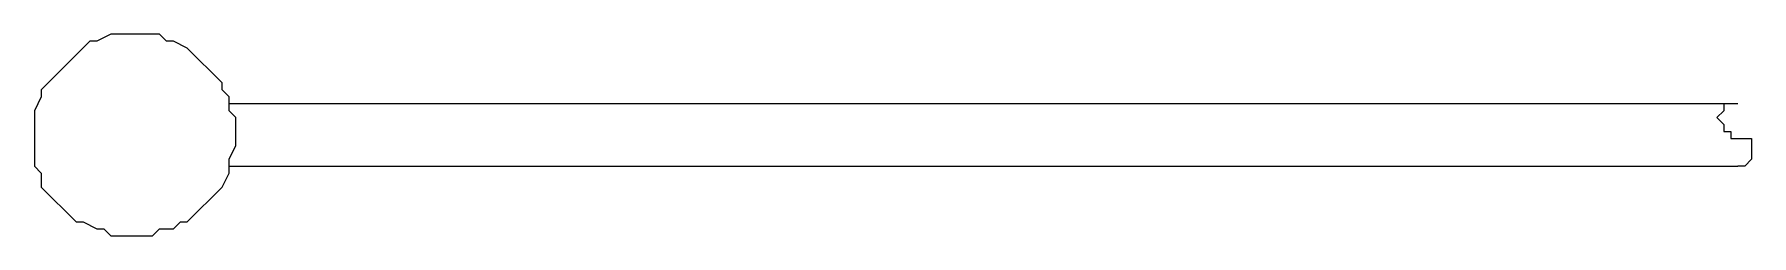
# Model space of a CAD drawing. Extents: x 855 to 1547, y 199 to 1196.
# Drawn here: x 1450.86 to 1476.3, y 597.85 to 600.84 of the extents above; entities that cross this region are included whole.
import ezdxf

# ---------------------------------------------------------------- set-up
doc = ezdxf.new("R2010")
doc.units = 0
doc.layers.add('2345-64C-02_Sort_layout', color=7, linetype='CONTINUOUS')

msp = doc.modelspace()

# ---------------------------------------------------------------- linework, layer by layer
at = {"layer": '2345-64C-02_Sort_layout', "color": 7}
for points in [[(1452.29884, 597.85415), (1452.60789, 597.85415), (1452.7109, 597.95717), (1452.91693, 597.95717), (1453.01995, 598.06018), (1453.12292, 598.06018), (1453.63804, 598.57526), (1453.74105, 598.78129), (1453.74105, 598.98732), (1453.84407, 599.19335), (1453.84407, 599.60541), (1453.74105, 599.70842), (1453.74105, 599.91445), (1453.63804, 600.01747), (1453.63804, 600.12048), (1453.12292, 600.63556), (1452.91693, 600.73858), (1452.81392, 600.73858), (1452.7109, 600.84159), (1451.98975, 600.84159), (1451.78372, 600.73858), (1451.68075, 600.73858), (1450.95965, 600.01747), (1450.95965, 599.91445), (1450.85659, 599.70842), (1450.85659, 598.8843), (1450.95965, 598.78129), (1450.95965, 598.57526), (1451.47472, 598.06018), (1451.57774, 598.06018), (1451.78372, 597.95717), (1451.88674, 597.95717), (1451.98975, 597.85415), (1452.29884, 597.85415)], [(1476.09532, 599.81144), (1453.74105, 599.81144)], [(1476.09532, 599.81144), (1475.88929, 599.81144), (1475.88929, 599.70842), (1475.78628, 599.60541), (1475.88929, 599.50239), (1475.88929, 599.39938), (1475.99231, 599.39938), (1475.99231, 599.29636), (1476.09532, 599.29636), (1476.30131, 599.29636), (1476.30131, 598.98732), (1476.19834, 598.8843), (1476.09532, 598.8843)], [(1453.74105, 598.8843), (1476.09532, 598.8843)]]:
    msp.add_lwpolyline(points, dxfattribs=at)

doc.saveas('drawing.dxf')
